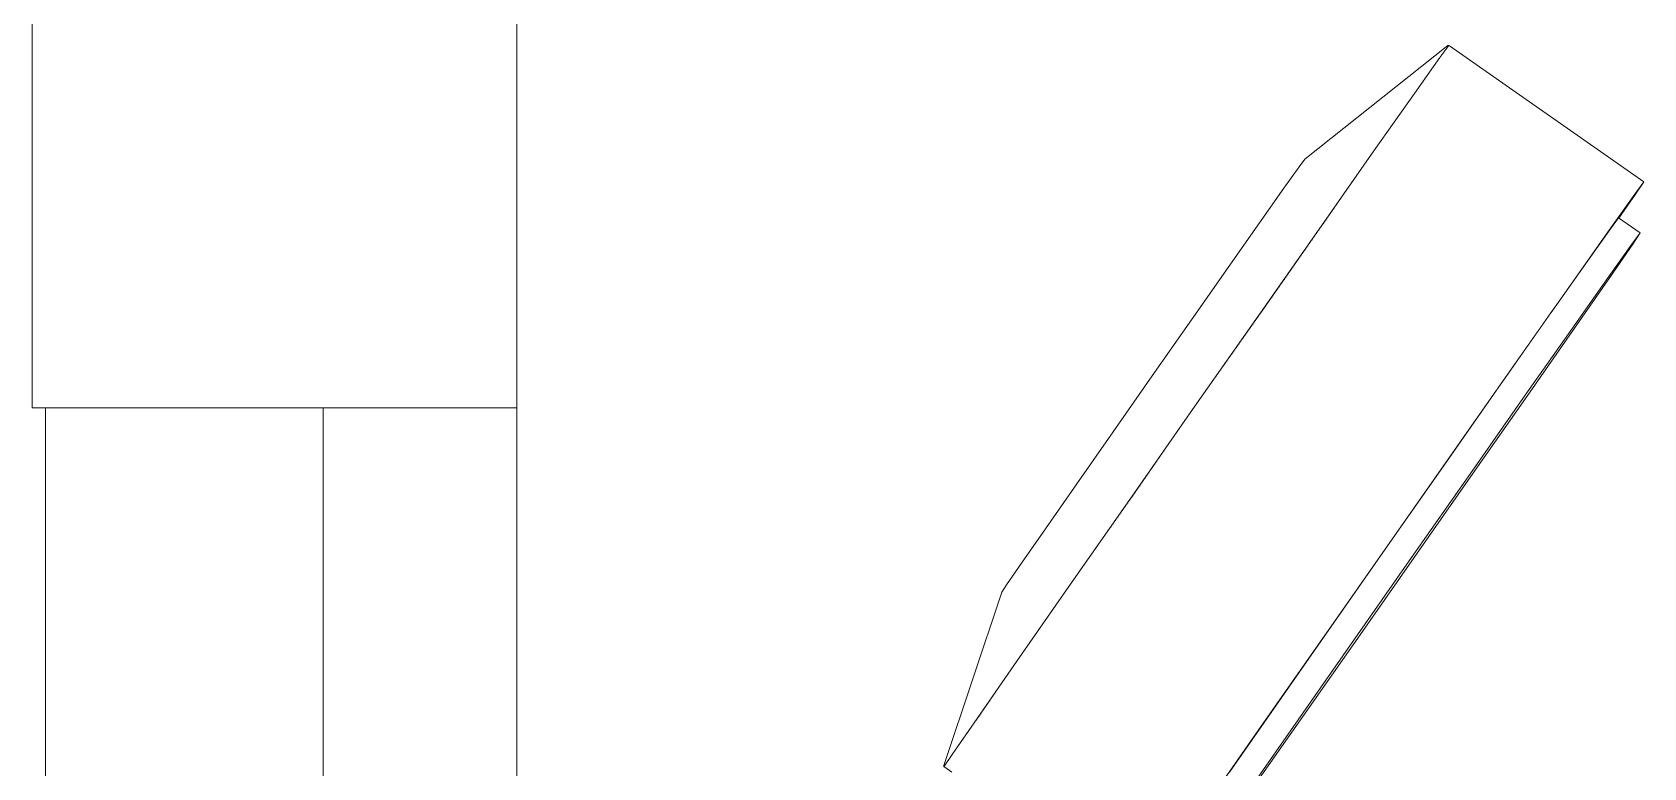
# Model space of a CAD drawing. Header units: metres. Extents: x -0.7 to 10.5, y -2 to 12.8.
# Drawn here: x 6.3737 to 6.5568, y 3.1071 to 3.1906 of the extents above; entities that cross this region are included whole.
import ezdxf

# ---------------------------------------------------------------- set-up
doc = ezdxf.new("R2010")
doc.units = ezdxf.units.M
doc.header["$MEASUREMENT"] = 0
doc.linetypes.add('Xref_Alzado 1$0$Wipeout_Contour', pattern=[1000, 0, -1000])
doc.layers.add('Xref_Alzado 1$0$Interior - Mobiliario', color=7, linetype='Continuous')
doc.layers.add('Xref_Alzado 1$0$Interior - Mobiliario _Pen_No__81', color=7, linetype='Continuous', lineweight=13, true_color=0x6a6a6a)

# ---------------------------------------------------------------- blocks, each defined once
blk = doc.blocks.new('Xref_Alzado 1$0$Section Element_140')
at = {"color": 254, "linetype": 'Xref_Alzado 1$0$Wipeout_Contour', "lineweight": 0, "ltscale": 258399.601348}
blk.add_wipeout([(-11672.34, -1907), (-11640.8, -1907), (-11640.8, -1838), (-11642.8, -1838), (-11642.8, -1818), (-11640.8, -1818), (-11640.8, -1726.21), (-11649.74, -1681.6), (-11665.06, -1574.65), (-11671.19, -1467.59), (-11668.12, -1360.34), (-11652.84, -1273.28), (-11642.76, -1251.65), (-11645.56, -1248), (-11647.36, -1243.66), (-11647.97, -1239), (-11647.36, -1234.34), (-11645.56, -1230), (-11642.7, -1226.27), (-11640.8, -1224.82), (-11640.8, -1052), (-11672.34, -1052)], dxfattribs=at).dxf.layer = 'Xref_Alzado 1$0$Interior - Mobiliario'
at = {"color": 254, "linetype": 'Xref_Alzado 1$0$Wipeout_Contour', "lineweight": 0, "ltscale": 232221.443424}
blk.add_wipeout([(-11569.26, -1091.43), (-11570.19, -1092.83), (-11569.4, -1093.38), (-11569.19, -1093.01), (-11568.85, -1092.93), (-11568.09, -1093.16), (-11566.97, -1093.69), (-11565.57, -1094.47), (-11563.97, -1095.47), (-11562.3, -1096.6), (-11555.01, -1101.7), (-11553.38, -1102.89), (-11551.9, -1104.05), (-11550.67, -1105.11), (-11549.77, -1105.99), (-11549.27, -1106.64), (-11549.19, -1107.01), (-11549.42, -1107.37), (-11548.16, -1108.26), (-11547.23, -1106.86)], dxfattribs=at).dxf.layer = 'Xref_Alzado 1$0$Interior - Mobiliario'
at = {"color": 254, "linetype": 'Xref_Alzado 1$0$Wipeout_Contour', "lineweight": 0, "ltscale": 46787.972122}
blk.add_wipeout([(-11673.84, -1052), (-11629.84, -1052), (-11629.84, -1001), (-11673.84, -1001)], dxfattribs=at).dxf.layer = 'Xref_Alzado 1$0$Interior - Mobiliario'
at = {"color": 254, "linetype": 'Xref_Alzado 1$0$Wipeout_Contour', "lineweight": 0, "ltscale": 46435.167721}
blk.add_wipeout([(-11569.26, -1091.43), (-11547.23, -1106.86), (-11544.4, -1102.77), (-11566.44, -1087.34)], dxfattribs=at).dxf.layer = 'Xref_Alzado 1$0$Interior - Mobiliario'
at = {"layer": 'Xref_Alzado 1$0$Interior - Mobiliario _Pen_No__81', "color": 251, "linetype": 'Continuous', "lineweight": 13, "true_color": 0x6a6a6a}
for p, q in [((-11673.84, -1052), (-11673.84, -1001)), ((-11672.34, -1907), (-11672.34, -1052))]:
    blk.add_line(p, q, dxfattribs=at)
at = {"color": 254, "linetype": 'Xref_Alzado 1$0$Wipeout_Contour', "lineweight": 0, "ltscale": 46694.638196}
blk.add_wipeout([(-11629.84, -1052), (-11626.99, -1052), (-11626.99, -1001), (-11629.84, -1001)], dxfattribs=at).dxf.layer = 'Xref_Alzado 1$0$Interior - Mobiliario'
at = {"color": 254, "linetype": 'Xref_Alzado 1$0$Wipeout_Contour', "lineweight": 0, "ltscale": 46785.834363}
blk.add_wipeout([(-11640.8, -1224.82), (-11640.43, -1224.54), (-11640.43, -1052), (-11640.8, -1052)], dxfattribs=at).dxf.layer = 'Xref_Alzado 1$0$Interior - Mobiliario'
at = {"color": 254, "linetype": 'Xref_Alzado 1$0$Wipeout_Contour', "lineweight": 0, "ltscale": 46418.542766}
blk.add_wipeout([(-11566.44, -1087.34), (-11544.4, -1102.77), (-11539.88, -1096.26), (-11561.91, -1080.83)], dxfattribs=at).dxf.layer = 'Xref_Alzado 1$0$Interior - Mobiliario'
at = {"color": 254, "linetype": 'Xref_Alzado 1$0$Wipeout_Contour', "lineweight": 0, "ltscale": 46484.786916}
blk.add_wipeout([(-11570.28, -1092.77), (-11570.19, -1092.83), (-11569.26, -1091.43), (-11569.34, -1091.38)], dxfattribs=at).dxf.layer = 'Xref_Alzado 1$0$Interior - Mobiliario'
at = {"color": 254, "linetype": 'Xref_Alzado 1$0$Wipeout_Contour', "lineweight": 0, "ltscale": 46683.670885}
blk.add_wipeout([(-11626.99, -1052), (-11624.33, -1052), (-11624.33, -1001), (-11626.99, -1001)], dxfattribs=at).dxf.layer = 'Xref_Alzado 1$0$Interior - Mobiliario'
at = {"color": 254, "linetype": 'Xref_Alzado 1$0$Wipeout_Contour', "lineweight": 0, "ltscale": 277597.33794}
blk.add_wipeout([(-11542.83, -1105.88), (-11541.91, -1104.63), (-11539.3, -1100.95), (-11535.16, -1095.09), (-11529.79, -1087.45), (-11523.55, -1078.56), (-11516.87, -1069.02), (-11510.19, -1059.48), (-11503.98, -1050.59), (-11498.66, -1042.96), (-11494.59, -1037.1), (-11492.05, -1033.42), (-11491.21, -1032.16), (-11492.13, -1033.42), (-11494.75, -1037.1), (-11498.88, -1042.96), (-11504.25, -1050.59), (-11510.49, -1059.48), (-11517.18, -1069.02), (-11523.85, -1078.56), (-11530.06, -1087.45), (-11535.38, -1095.09), (-11539.45, -1100.95), (-11541.99, -1104.63)], dxfattribs=at).dxf.layer = 'Xref_Alzado 1$0$Interior - Mobiliario'
at = {"color": 254, "linetype": 'Xref_Alzado 1$0$Wipeout_Contour', "lineweight": 0, "ltscale": 46782.821279}
blk.add_wipeout([(-11640.43, -1224.54), (-11639.34, -1223.7), (-11639.34, -1052), (-11640.43, -1052)], dxfattribs=at).dxf.layer = 'Xref_Alzado 1$0$Interior - Mobiliario'
at = {"color": 254, "linetype": 'Xref_Alzado 1$0$Wipeout_Contour', "lineweight": 0, "ltscale": 46476.276748}
blk.add_wipeout([(-11569.34, -1091.38), (-11569.26, -1091.43), (-11566.44, -1087.34), (-11566.52, -1087.29)], dxfattribs=at).dxf.layer = 'Xref_Alzado 1$0$Interior - Mobiliario'
at = {"layer": 'Xref_Alzado 1$0$Interior - Mobiliario _Pen_No__81', "color": 251, "linetype": 'Continuous', "lineweight": 13, "true_color": 0x6a6a6a}
blk.add_line((-11640.8, -1224.82), (-11640.8, -1052), dxfattribs=at)
at = {"color": 254, "linetype": 'Xref_Alzado 1$0$Wipeout_Contour', "lineweight": 0, "ltscale": 46673.827506}
blk.add_wipeout([(-11622.05, -1001), (-11624.33, -1001), (-11624.33, -1052), (-11622.05, -1052)], dxfattribs=at).dxf.layer = 'Xref_Alzado 1$0$Interior - Mobiliario'
at = {"color": 254, "linetype": 'Xref_Alzado 1$0$Wipeout_Contour', "lineweight": 0, "ltscale": 46156.536661}
blk.add_wipeout([(-11494.59, -1031.7), (-11492.13, -1033.42), (-11491.21, -1032.16), (-11493.67, -1030.44)], dxfattribs=at).dxf.layer = 'Xref_Alzado 1$0$Interior - Mobiliario'
at = {"color": 254, "linetype": 'Xref_Alzado 1$0$Wipeout_Contour', "lineweight": 0, "ltscale": 58479.871839}
blk.add_wipeout([(-11639.34, -1223.7), (-11638.97, -1223.41), (-11637.6, -1222.85), (-11637.6, -1052), (-11639.34, -1052)], dxfattribs=at).dxf.layer = 'Xref_Alzado 1$0$Interior - Mobiliario'
at = {"color": 254, "linetype": 'Xref_Alzado 1$0$Wipeout_Contour', "lineweight": 0, "ltscale": 46394.954573}
blk.add_wipeout([(-11561.91, -1080.83), (-11539.88, -1096.26), (-11533.97, -1087.78), (-11556, -1072.35)], dxfattribs=at).dxf.layer = 'Xref_Alzado 1$0$Interior - Mobiliario'
at = {"color": 254, "linetype": 'Xref_Alzado 1$0$Wipeout_Contour', "lineweight": 0, "ltscale": 46484.961969}
blk.add_wipeout([(-11570.3, -1092.63), (-11570.28, -1092.77), (-11569.34, -1091.38), (-11569.37, -1091.24)], dxfattribs=at).dxf.layer = 'Xref_Alzado 1$0$Interior - Mobiliario'
at = {"color": 254, "linetype": 'Xref_Alzado 1$0$Wipeout_Contour', "lineweight": 0, "ltscale": 46665.778863}
blk.add_wipeout([(-11622.05, -1052), (-11620.29, -1052), (-11620.29, -1001), (-11622.05, -1001)], dxfattribs=at).dxf.layer = 'Xref_Alzado 1$0$Interior - Mobiliario'
at = {"color": 254, "linetype": 'Xref_Alzado 1$0$Wipeout_Contour', "lineweight": 0, "ltscale": 34616.619597}
blk.add_wipeout([(-11491.73, -1027.74), (-11493.64, -1030.46), (-11493.62, -1030.47)], dxfattribs=at).dxf.layer = 'Xref_Alzado 1$0$Interior - Mobiliario'
at = {"color": 254, "linetype": 'Xref_Alzado 1$0$Wipeout_Contour', "lineweight": 0, "ltscale": 46164.462563}
blk.add_wipeout([(-11497.2, -1035.38), (-11494.75, -1037.1), (-11492.13, -1033.42), (-11494.59, -1031.7)], dxfattribs=at).dxf.layer = 'Xref_Alzado 1$0$Interior - Mobiliario'
at = {"color": 254, "linetype": 'Xref_Alzado 1$0$Wipeout_Contour', "lineweight": 0, "ltscale": 46768.837016}
blk.add_wipeout([(-11637.6, -1052), (-11637.6, -1222.85), (-11635.33, -1221.9), (-11635.33, -1052)], dxfattribs=at).dxf.layer = 'Xref_Alzado 1$0$Interior - Mobiliario'
at = {"color": 254, "linetype": 'Xref_Alzado 1$0$Wipeout_Contour', "lineweight": 0, "ltscale": 46459.666711}
blk.add_wipeout([(-11566.52, -1087.29), (-11566.44, -1087.34), (-11561.91, -1080.83), (-11562, -1080.78)], dxfattribs=at).dxf.layer = 'Xref_Alzado 1$0$Interior - Mobiliario'
at = {"color": 254, "linetype": 'Xref_Alzado 1$0$Wipeout_Contour', "lineweight": 0, "ltscale": 46660.07345}
blk.add_wipeout([(-11620.29, -1052), (-11619.18, -1052), (-11619.18, -1001), (-11620.29, -1001)], dxfattribs=at).dxf.layer = 'Xref_Alzado 1$0$Interior - Mobiliario'
at = {"color": 254, "linetype": 'Xref_Alzado 1$0$Wipeout_Contour', "lineweight": 0, "ltscale": 46153.368709}
blk.add_wipeout([(-11490.8, -1026.34), (-11493.67, -1030.44), (-11493.64, -1030.46), (-11491.73, -1027.74)], dxfattribs=at).dxf.layer = 'Xref_Alzado 1$0$Interior - Mobiliario'
at = {"color": 254, "linetype": 'Xref_Alzado 1$0$Wipeout_Contour', "lineweight": 0, "ltscale": 46179.620987}
blk.add_wipeout([(-11501.34, -1041.24), (-11498.88, -1042.96), (-11494.75, -1037.1), (-11497.2, -1035.38)], dxfattribs=at).dxf.layer = 'Xref_Alzado 1$0$Interior - Mobiliario'
at = {"color": 254, "linetype": 'Xref_Alzado 1$0$Wipeout_Contour', "lineweight": 0, "ltscale": 58457.29093}
blk.add_wipeout([(-11635.33, -1221.9), (-11634.63, -1221.61), (-11632.68, -1221.36), (-11632.68, -1052), (-11635.33, -1052)], dxfattribs=at).dxf.layer = 'Xref_Alzado 1$0$Interior - Mobiliario'
at = {"color": 254, "linetype": 'Xref_Alzado 1$0$Wipeout_Contour', "lineweight": 0, "ltscale": 46476.460358}
blk.add_wipeout([(-11569.37, -1091.24), (-11569.34, -1091.38), (-11566.52, -1087.29), (-11566.55, -1087.16)], dxfattribs=at).dxf.layer = 'Xref_Alzado 1$0$Interior - Mobiliario'
at = {"color": 254, "linetype": 'Xref_Alzado 1$0$Wipeout_Contour', "lineweight": 0, "ltscale": 46657.100073}
blk.add_wipeout([(-11619.18, -1052), (-11618.8, -1052), (-11618.8, -1001), (-11619.18, -1001)], dxfattribs=at).dxf.layer = 'Xref_Alzado 1$0$Interior - Mobiliario'
at = {"color": 254, "linetype": 'Xref_Alzado 1$0$Wipeout_Contour', "lineweight": 0, "ltscale": 46154.770349}
blk.add_wipeout([(-11491.82, -1027.74), (-11494.59, -1031.7), (-11493.67, -1030.44), (-11490.8, -1026.34)], dxfattribs=at).dxf.layer = 'Xref_Alzado 1$0$Interior - Mobiliario'
at = {"color": 254, "linetype": 'Xref_Alzado 1$0$Wipeout_Contour', "lineweight": 0, "ltscale": 46200.987755}
blk.add_wipeout([(-11506.71, -1048.87), (-11504.25, -1050.59), (-11498.88, -1042.96), (-11501.34, -1041.24)], dxfattribs=at).dxf.layer = 'Xref_Alzado 1$0$Interior - Mobiliario'
at = {"color": 254, "linetype": 'Xref_Alzado 1$0$Wipeout_Contour', "lineweight": 0, "ltscale": 58442.245786}
blk.add_wipeout([(-11632.68, -1221.36), (-11629.97, -1221), (-11629.84, -1221), (-11629.84, -1052), (-11632.68, -1052)], dxfattribs=at).dxf.layer = 'Xref_Alzado 1$0$Interior - Mobiliario'
at = {"color": 254, "linetype": 'Xref_Alzado 1$0$Wipeout_Contour', "lineweight": 0, "ltscale": 46468.686916}
blk.add_wipeout([(-11563.72, -1072.95), (-11570.3, -1092.63), (-11569.37, -1091.24), (-11563.16, -1072.11)], dxfattribs=at).dxf.layer = 'Xref_Alzado 1$0$Interior - Mobiliario'
at = {"layer": 'Xref_Alzado 1$0$Interior - Mobiliario _Pen_No__81', "color": 251, "linetype": 'Continuous', "lineweight": 13, "true_color": 0x6a6a6a}
for p, q in [((-11570.28, -1092.77), (-11570.3, -1092.63)), ((-11570.19, -1092.83), (-11570.28, -1092.77)), ((-11569.4, -1093.38), (-11570.19, -1092.83))]:
    blk.add_line(p, q, dxfattribs=at)
at = {"color": 254, "linetype": 'Xref_Alzado 1$0$Wipeout_Contour', "lineweight": 0, "ltscale": 46163.109725}
blk.add_wipeout([(-11494.73, -1031.83), (-11497.2, -1035.38), (-11494.59, -1031.7), (-11491.82, -1027.74)], dxfattribs=at).dxf.layer = 'Xref_Alzado 1$0$Interior - Mobiliario'
at = {"color": 254, "linetype": 'Xref_Alzado 1$0$Wipeout_Contour', "lineweight": 0, "ltscale": 46227.116964}
blk.add_wipeout([(-11512.95, -1057.76), (-11510.49, -1059.48), (-11504.25, -1050.59), (-11506.71, -1048.87)], dxfattribs=at).dxf.layer = 'Xref_Alzado 1$0$Interior - Mobiliario'
at = {"color": 254, "linetype": 'Xref_Alzado 1$0$Wipeout_Contour', "lineweight": 0, "ltscale": 46736.522124}
blk.add_wipeout([(-11626.99, -1052), (-11629.84, -1052), (-11629.84, -1221), (-11626.99, -1221.37)], dxfattribs=at).dxf.layer = 'Xref_Alzado 1$0$Interior - Mobiliario'
at = {"layer": 'Xref_Alzado 1$0$Interior - Mobiliario _Pen_No__81', "color": 251, "linetype": 'Continuous', "lineweight": 13, "true_color": 0x6a6a6a}
blk.add_line((-11673.84, -1052), (-11629.84, -1052), dxfattribs=at)
at = {"color": 254, "linetype": 'Xref_Alzado 1$0$Wipeout_Contour', "lineweight": 0, "ltscale": 46179.091973}
blk.add_wipeout([(-11499.32, -1038.34), (-11501.34, -1041.24), (-11497.2, -1035.38), (-11494.73, -1031.83)], dxfattribs=at).dxf.layer = 'Xref_Alzado 1$0$Interior - Mobiliario'
at = {"color": 254, "linetype": 'Xref_Alzado 1$0$Wipeout_Contour', "lineweight": 0, "ltscale": 58415.082674}
blk.add_wipeout([(-11624.33, -1052), (-11626.99, -1052), (-11626.99, -1221.37), (-11625.17, -1221.61), (-11624.33, -1221.96)], dxfattribs=at).dxf.layer = 'Xref_Alzado 1$0$Interior - Mobiliario'
at = {"color": 254, "linetype": 'Xref_Alzado 1$0$Wipeout_Contour', "lineweight": 0, "ltscale": 46256.236763}
blk.add_wipeout([(-11519.63, -1067.3), (-11517.18, -1069.02), (-11510.49, -1059.48), (-11512.95, -1057.76)], dxfattribs=at).dxf.layer = 'Xref_Alzado 1$0$Interior - Mobiliario'
at = {"layer": 'Xref_Alzado 1$0$Interior - Mobiliario _Pen_No__81', "color": 251, "linetype": 'Continuous', "lineweight": 13, "true_color": 0x6a6a6a}
blk.add_line((-11629.84, -1052), (-11626.99, -1052), dxfattribs=at)
at = {"color": 254, "linetype": 'Xref_Alzado 1$0$Wipeout_Contour', "lineweight": 0, "ltscale": 46201.630231}
blk.add_wipeout([(-11506.71, -1048.87), (-11501.34, -1041.24), (-11499.32, -1038.34), (-11505.29, -1046.82)], dxfattribs=at).dxf.layer = 'Xref_Alzado 1$0$Interior - Mobiliario'
at = {"color": 254, "linetype": 'Xref_Alzado 1$0$Wipeout_Contour', "lineweight": 0, "ltscale": 58403.090648}
blk.add_wipeout([(-11622.05, -1052), (-11624.33, -1052), (-11624.33, -1221.96), (-11622.71, -1222.63), (-11622.05, -1222.91)], dxfattribs=at).dxf.layer = 'Xref_Alzado 1$0$Interior - Mobiliario'
at = {"color": 254, "linetype": 'Xref_Alzado 1$0$Wipeout_Contour', "lineweight": 0, "ltscale": 46286.367747}
blk.add_wipeout([(-11526.31, -1076.84), (-11523.85, -1078.56), (-11517.18, -1069.02), (-11519.63, -1067.3)], dxfattribs=at).dxf.layer = 'Xref_Alzado 1$0$Interior - Mobiliario'
at = {"layer": 'Xref_Alzado 1$0$Interior - Mobiliario _Pen_No__81', "color": 251, "linetype": 'Continuous', "lineweight": 13, "true_color": 0x6a6a6a}
blk.add_line((-11626.99, -1052), (-11624.33, -1052), dxfattribs=at)
at = {"color": 254, "linetype": 'Xref_Alzado 1$0$Wipeout_Contour', "lineweight": 0, "ltscale": 46229.196859}
blk.add_wipeout([(-11512.22, -1056.7), (-11512.95, -1057.76), (-11506.71, -1048.87), (-11505.29, -1046.82)], dxfattribs=at).dxf.layer = 'Xref_Alzado 1$0$Interior - Mobiliario'
at = {"color": 254, "linetype": 'Xref_Alzado 1$0$Wipeout_Contour', "lineweight": 0, "ltscale": 58393.434783}
blk.add_wipeout([(-11622.05, -1052), (-11622.05, -1222.91), (-11620.82, -1223.41), (-11620.29, -1223.82), (-11620.29, -1052)], dxfattribs=at).dxf.layer = 'Xref_Alzado 1$0$Interior - Mobiliario'
at = {"color": 254, "linetype": 'Xref_Alzado 1$0$Wipeout_Contour', "lineweight": 0, "ltscale": 46315.456502}
blk.add_wipeout([(-11526.31, -1076.84), (-11532.52, -1085.73), (-11530.06, -1087.45), (-11523.85, -1078.56)], dxfattribs=at).dxf.layer = 'Xref_Alzado 1$0$Interior - Mobiliario'
at = {"layer": 'Xref_Alzado 1$0$Interior - Mobiliario _Pen_No__81', "color": 251, "linetype": 'Continuous', "lineweight": 13, "true_color": 0x6a6a6a}
blk.add_line((-11624.33, -1052), (-11622.05, -1052), dxfattribs=at)
at = {"color": 254, "linetype": 'Xref_Alzado 1$0$Wipeout_Contour', "lineweight": 0, "ltscale": 46702.626345}
blk.add_wipeout([(-11619.18, -1052), (-11620.29, -1052), (-11620.29, -1223.82), (-11619.18, -1224.66)], dxfattribs=at).dxf.layer = 'Xref_Alzado 1$0$Interior - Mobiliario'
at = {"color": 254, "linetype": 'Xref_Alzado 1$0$Wipeout_Contour', "lineweight": 0, "ltscale": 46259.925923}
blk.add_wipeout([(-11519.65, -1067.3), (-11519.63, -1067.3), (-11512.95, -1057.76), (-11512.22, -1056.7)], dxfattribs=at).dxf.layer = 'Xref_Alzado 1$0$Interior - Mobiliario'
at = {"color": 254, "linetype": 'Xref_Alzado 1$0$Wipeout_Contour', "lineweight": 0, "ltscale": 46341.515564}
blk.add_wipeout([(-11537.84, -1093.37), (-11535.38, -1095.09), (-11530.06, -1087.45), (-11532.52, -1085.73)], dxfattribs=at).dxf.layer = 'Xref_Alzado 1$0$Interior - Mobiliario'
at = {"layer": 'Xref_Alzado 1$0$Interior - Mobiliario _Pen_No__81', "color": 251, "linetype": 'Continuous', "lineweight": 13, "true_color": 0x6a6a6a}
blk.add_line((-11622.05, -1052), (-11620.29, -1052), dxfattribs=at)
at = {"color": 254, "linetype": 'Xref_Alzado 1$0$Wipeout_Contour', "lineweight": 0, "ltscale": 46699.77449}
blk.add_wipeout([(-11619.18, -1052), (-11619.18, -1224.66), (-11618.8, -1224.95), (-11618.8, -1052)], dxfattribs=at).dxf.layer = 'Xref_Alzado 1$0$Interior - Mobiliario'
at = {"color": 254, "linetype": 'Xref_Alzado 1$0$Wipeout_Contour', "lineweight": 0, "ltscale": 46350.095985}
blk.add_wipeout([(-11539.88, -1096.26), (-11537.84, -1093.37), (-11532.52, -1085.73), (-11533.97, -1087.78)], dxfattribs=at).dxf.layer = 'Xref_Alzado 1$0$Interior - Mobiliario'
at = {"layer": 'Xref_Alzado 1$0$Interior - Mobiliario _Pen_No__81', "color": 251, "linetype": 'Continuous', "lineweight": 13, "true_color": 0x6a6a6a}
for p, q in [((-11618.8, -1052), (-11618.8, -1001)), ((-11620.29, -1052), (-11619.18, -1052)), ((-11619.18, -1052), (-11618.8, -1052)), ((-11618.8, -1224.95), (-11618.8, -1052))]:
    blk.add_line(p, q, dxfattribs=at)
at = {"color": 254, "linetype": 'Xref_Alzado 1$0$Wipeout_Contour', "lineweight": 0, "ltscale": 46366.023152}
blk.add_wipeout([(-11556, -1072.35), (-11533.97, -1087.78), (-11527.07, -1077.9), (-11549.1, -1062.47)], dxfattribs=at).dxf.layer = 'Xref_Alzado 1$0$Interior - Mobiliario'
at = {"color": 254, "linetype": 'Xref_Alzado 1$0$Wipeout_Contour', "lineweight": 0, "ltscale": 46291.903595}
blk.add_wipeout([(-11527.07, -1077.9), (-11526.31, -1076.84), (-11519.63, -1067.3), (-11519.65, -1067.3)], dxfattribs=at).dxf.layer = 'Xref_Alzado 1$0$Interior - Mobiliario'
at = {"color": 254, "linetype": 'Xref_Alzado 1$0$Wipeout_Contour', "lineweight": 0, "ltscale": 46436.099578}
blk.add_wipeout([(-11556.08, -1072.29), (-11562, -1080.78), (-11561.91, -1080.83), (-11556, -1072.35)], dxfattribs=at).dxf.layer = 'Xref_Alzado 1$0$Interior - Mobiliario'
at = {"color": 254, "linetype": 'Xref_Alzado 1$0$Wipeout_Contour', "lineweight": 0, "ltscale": 46322.598097}
blk.add_wipeout([(-11533.97, -1087.78), (-11532.52, -1085.73), (-11526.31, -1076.84), (-11527.07, -1077.9)], dxfattribs=at).dxf.layer = 'Xref_Alzado 1$0$Interior - Mobiliario'
at = {"color": 254, "linetype": 'Xref_Alzado 1$0$Wipeout_Contour', "lineweight": 0, "ltscale": 46459.867089}
blk.add_wipeout([(-11566.55, -1087.16), (-11566.52, -1087.29), (-11562, -1080.78), (-11562.04, -1080.66)], dxfattribs=at).dxf.layer = 'Xref_Alzado 1$0$Interior - Mobiliario'
at = {"layer": 'Xref_Alzado 1$0$Interior - Mobiliario _Pen_No__81', "color": 251, "linetype": 'Continuous', "lineweight": 13, "true_color": 0x6a6a6a}
for p, q in [((-11532.52, -1085.73), (-11537.84, -1093.37)), ((-11533.97, -1087.78), (-11539.88, -1096.26)), ((-11530.06, -1087.45), (-11535.38, -1095.09)), ((-11535.16, -1095.09), (-11529.79, -1087.45))]:
    blk.add_line(p, q, dxfattribs=at)
at = {"color": 254, "linetype": 'Xref_Alzado 1$0$Wipeout_Contour', "lineweight": 0, "ltscale": 46461.977429}
blk.add_wipeout([(-11563.16, -1072.11), (-11569.37, -1091.24), (-11566.55, -1087.16), (-11561.46, -1069.66)], dxfattribs=at).dxf.layer = 'Xref_Alzado 1$0$Interior - Mobiliario'
at = {"layer": 'Xref_Alzado 1$0$Interior - Mobiliario _Pen_No__81', "color": 251, "linetype": 'Continuous', "lineweight": 13, "true_color": 0x6a6a6a}
blk.add_line((-11569.34, -1091.38), (-11570.28, -1092.77), dxfattribs=at)
at = {"color": 254, "linetype": 'Xref_Alzado 1$0$Wipeout_Contour', "lineweight": 0, "ltscale": 46448.798625}
blk.add_wipeout([(-11561.46, -1069.66), (-11566.55, -1087.16), (-11562.04, -1080.66), (-11558.75, -1065.75)], dxfattribs=at).dxf.layer = 'Xref_Alzado 1$0$Interior - Mobiliario'
at = {"layer": 'Xref_Alzado 1$0$Interior - Mobiliario _Pen_No__81', "color": 251, "linetype": 'Continuous', "lineweight": 13, "true_color": 0x6a6a6a}
for p, q in [((-11563.16, -1072.11), (-11563.72, -1072.95)), ((-11570.3, -1092.63), (-11563.72, -1072.95)), ((-11566.52, -1087.29), (-11569.34, -1091.38))]:
    blk.add_line(p, q, dxfattribs=at)
at = {"color": 254, "linetype": 'Xref_Alzado 1$0$Wipeout_Contour', "lineweight": 0, "ltscale": 46430.087731}
blk.add_wipeout([(-11558.75, -1065.75), (-11562.04, -1080.66), (-11556.14, -1072.2), (-11555.2, -1060.66)], dxfattribs=at).dxf.layer = 'Xref_Alzado 1$0$Interior - Mobiliario'
at = {"layer": 'Xref_Alzado 1$0$Interior - Mobiliario _Pen_No__81', "color": 251, "linetype": 'Continuous', "lineweight": 13, "true_color": 0x6a6a6a}
blk.add_line((-11558.75, -1065.75), (-11561.46, -1069.66), dxfattribs=at)
at = {"color": 254, "linetype": 'Xref_Alzado 1$0$Wipeout_Contour', "lineweight": 0, "ltscale": 46406.527018}
blk.add_wipeout([(-11555.2, -1060.66), (-11556.14, -1072.2), (-11549.25, -1062.34), (-11551.06, -1054.73)], dxfattribs=at).dxf.layer = 'Xref_Alzado 1$0$Interior - Mobiliario'
at = {"color": 254, "linetype": 'Xref_Alzado 1$0$Wipeout_Contour', "lineweight": 0, "ltscale": 46380.557811}
blk.add_wipeout([(-11546.61, -1048.37), (-11551.06, -1054.73), (-11549.25, -1062.34), (-11541.85, -1051.76)], dxfattribs=at).dxf.layer = 'Xref_Alzado 1$0$Interior - Mobiliario'
at = {"layer": 'Xref_Alzado 1$0$Interior - Mobiliario _Pen_No__81', "color": 251, "linetype": 'Continuous', "lineweight": 13, "true_color": 0x6a6a6a}
blk.add_line((-11551.06, -1054.73), (-11555.2, -1060.66), dxfattribs=at)
at = {"color": 254, "linetype": 'Xref_Alzado 1$0$Wipeout_Contour', "lineweight": 0, "ltscale": 46353.945426}
blk.add_wipeout([(-11542.16, -1042.01), (-11546.61, -1048.37), (-11541.85, -1051.76), (-11534.44, -1041.18)], dxfattribs=at).dxf.layer = 'Xref_Alzado 1$0$Interior - Mobiliario'
at = {"color": 254, "linetype": 'Xref_Alzado 1$0$Wipeout_Contour', "lineweight": 0, "ltscale": 46328.253409}
blk.add_wipeout([(-11538, -1036.09), (-11542.16, -1042.01), (-11534.44, -1041.18), (-11527.52, -1031.32)], dxfattribs=at).dxf.layer = 'Xref_Alzado 1$0$Interior - Mobiliario'
at = {"color": 254, "linetype": 'Xref_Alzado 1$0$Wipeout_Contour', "lineweight": 0, "ltscale": 46333.731005}
blk.add_wipeout([(-11549.1, -1062.47), (-11527.07, -1077.9), (-11519.65, -1067.3), (-11541.69, -1051.87)], dxfattribs=at).dxf.layer = 'Xref_Alzado 1$0$Interior - Mobiliario'
at = {"layer": 'Xref_Alzado 1$0$Interior - Mobiliario _Pen_No__81', "color": 251, "linetype": 'Continuous', "lineweight": 13, "true_color": 0x6a6a6a}
for p, q in [((-11517.18, -1069.02), (-11523.85, -1078.56)), ((-11523.55, -1078.56), (-11516.87, -1069.02)), ((-11527.07, -1077.9), (-11533.97, -1087.78)), ((-11526.31, -1076.84), (-11532.52, -1085.73)), ((-11523.85, -1078.56), (-11530.06, -1087.45)), ((-11529.79, -1087.45), (-11523.55, -1078.56))]:
    blk.add_line(p, q, dxfattribs=at)
at = {"color": 254, "linetype": 'Xref_Alzado 1$0$Wipeout_Contour', "lineweight": 0, "ltscale": 46305.134869}
blk.add_wipeout([(-11538, -1036.09), (-11527.52, -1031.32), (-11521.56, -1022.85), (-11534.42, -1031)], dxfattribs=at).dxf.layer = 'Xref_Alzado 1$0$Interior - Mobiliario'
at = {"color": 254, "linetype": 'Xref_Alzado 1$0$Wipeout_Contour', "lineweight": 0, "ltscale": 46407.193935}
blk.add_wipeout([(-11556.08, -1072.29), (-11556, -1072.35), (-11549.1, -1062.47), (-11549.18, -1062.42)], dxfattribs=at).dxf.layer = 'Xref_Alzado 1$0$Interior - Mobiliario'
at = {"color": 254, "linetype": 'Xref_Alzado 1$0$Wipeout_Contour', "lineweight": 0, "ltscale": 46286.234222}
blk.add_wipeout([(-11534.42, -1031), (-11521.56, -1022.85), (-11516.98, -1016.36), (-11531.66, -1027.09)], dxfattribs=at).dxf.layer = 'Xref_Alzado 1$0$Interior - Mobiliario'
at = {"color": 254, "linetype": 'Xref_Alzado 1$0$Wipeout_Contour', "lineweight": 0, "ltscale": 46436.323741}
blk.add_wipeout([(-11556.14, -1072.2), (-11562.04, -1080.66), (-11562, -1080.78), (-11556.08, -1072.29)], dxfattribs=at).dxf.layer = 'Xref_Alzado 1$0$Interior - Mobiliario'
at = {"layer": 'Xref_Alzado 1$0$Interior - Mobiliario _Pen_No__81', "color": 251, "linetype": 'Continuous', "lineweight": 13, "true_color": 0x6a6a6a}
for p, q in [((-11561.46, -1069.66), (-11563.16, -1072.11)), ((-11562, -1080.78), (-11566.52, -1087.29))]:
    blk.add_line(p, q, dxfattribs=at)
at = {"color": 254, "linetype": 'Xref_Alzado 1$0$Wipeout_Contour', "lineweight": 0, "ltscale": 46272.834751}
blk.add_wipeout([(-11531.66, -1027.09), (-11516.98, -1016.36), (-11514.08, -1012.27), (-11529.92, -1024.64)], dxfattribs=at).dxf.layer = 'Xref_Alzado 1$0$Interior - Mobiliario'
at = {"color": 254, "linetype": 'Xref_Alzado 1$0$Wipeout_Contour', "lineweight": 0, "ltscale": 46407.447251}
blk.add_wipeout([(-11556.14, -1072.2), (-11556.08, -1072.29), (-11549.18, -1062.42), (-11549.25, -1062.34)], dxfattribs=at).dxf.layer = 'Xref_Alzado 1$0$Interior - Mobiliario'
at = {"layer": 'Xref_Alzado 1$0$Interior - Mobiliario _Pen_No__81', "color": 251, "linetype": 'Continuous', "lineweight": 13, "true_color": 0x6a6a6a}
for p, q in [((-11555.2, -1060.66), (-11558.75, -1065.75)), ((-11556.08, -1072.29), (-11562, -1080.78))]:
    blk.add_line(p, q, dxfattribs=at)
at = {"color": 254, "linetype": 'Xref_Alzado 1$0$Wipeout_Contour', "lineweight": 0, "ltscale": 46265.846445}
blk.add_wipeout([(-11529.92, -1024.64), (-11514.08, -1012.27), (-11513.06, -1010.88), (-11529.3, -1023.8)], dxfattribs=at).dxf.layer = 'Xref_Alzado 1$0$Interior - Mobiliario'
at = {"color": 254, "linetype": 'Xref_Alzado 1$0$Wipeout_Contour', "lineweight": 0, "ltscale": 46375.21636}
blk.add_wipeout([(-11549.25, -1062.34), (-11549.18, -1062.42), (-11541.77, -1051.82), (-11541.85, -1051.76)], dxfattribs=at).dxf.layer = 'Xref_Alzado 1$0$Interior - Mobiliario'
at = {"layer": 'Xref_Alzado 1$0$Interior - Mobiliario _Pen_No__81', "color": 251, "linetype": 'Continuous', "lineweight": 13, "true_color": 0x6a6a6a}
for p, q in [((-11529.92, -1024.64), (-11531.66, -1027.09)), ((-11529.3, -1023.8), (-11529.92, -1024.64))]:
    blk.add_line(p, q, dxfattribs=at)
at = {"color": 254, "linetype": 'Xref_Alzado 1$0$Wipeout_Contour', "lineweight": 0, "ltscale": 46341.83386}
blk.add_wipeout([(-11541.85, -1051.76), (-11541.77, -1051.82), (-11534.34, -1041.21), (-11534.44, -1041.18)], dxfattribs=at).dxf.layer = 'Xref_Alzado 1$0$Interior - Mobiliario'
at = {"color": 254, "linetype": 'Xref_Alzado 1$0$Wipeout_Contour', "lineweight": 0, "ltscale": 46309.574767}
blk.add_wipeout([(-11534.44, -1041.18), (-11534.34, -1041.21), (-11527.4, -1031.34), (-11527.52, -1031.32)], dxfattribs=at).dxf.layer = 'Xref_Alzado 1$0$Interior - Mobiliario'
at = {"color": 254, "linetype": 'Xref_Alzado 1$0$Wipeout_Contour', "lineweight": 0, "ltscale": 46280.631263}
blk.add_wipeout([(-11521.56, -1022.85), (-11527.52, -1031.32), (-11527.4, -1031.34), (-11521.44, -1022.85)], dxfattribs=at).dxf.layer = 'Xref_Alzado 1$0$Interior - Mobiliario'
at = {"color": 254, "linetype": 'Xref_Alzado 1$0$Wipeout_Contour', "lineweight": 0, "ltscale": 46256.965254}
blk.add_wipeout([(-11521.56, -1022.85), (-11521.44, -1022.85), (-11516.85, -1016.34), (-11516.98, -1016.36)], dxfattribs=at).dxf.layer = 'Xref_Alzado 1$0$Interior - Mobiliario'
at = {"color": 254, "linetype": 'Xref_Alzado 1$0$Wipeout_Contour', "lineweight": 0, "ltscale": 46240.176314}
blk.add_wipeout([(-11516.98, -1016.36), (-11516.85, -1016.34), (-11513.94, -1012.25), (-11514.08, -1012.27)], dxfattribs=at).dxf.layer = 'Xref_Alzado 1$0$Interior - Mobiliario'
at = {"color": 254, "linetype": 'Xref_Alzado 1$0$Wipeout_Contour', "lineweight": 0, "ltscale": 46231.3981}
blk.add_wipeout([(-11514.08, -1012.27), (-11513.94, -1012.25), (-11512.92, -1010.86), (-11513.06, -1010.88)], dxfattribs=at).dxf.layer = 'Xref_Alzado 1$0$Interior - Mobiliario'
at = {"color": 254, "linetype": 'Xref_Alzado 1$0$Wipeout_Contour', "lineweight": 0, "ltscale": 46189.639714}
blk.add_wipeout([(-11513.86, -1012.31), (-11491.82, -1027.74), (-11490.8, -1026.34), (-11512.84, -1010.91)], dxfattribs=at).dxf.layer = 'Xref_Alzado 1$0$Interior - Mobiliario'
at = {"color": 254, "linetype": 'Xref_Alzado 1$0$Wipeout_Contour', "lineweight": 0, "ltscale": 46198.434526}
blk.add_wipeout([(-11516.76, -1016.4), (-11494.73, -1031.83), (-11491.82, -1027.74), (-11513.86, -1012.31)], dxfattribs=at).dxf.layer = 'Xref_Alzado 1$0$Interior - Mobiliario'
at = {"layer": 'Xref_Alzado 1$0$Interior - Mobiliario _Pen_No__81', "color": 251, "linetype": 'Continuous', "lineweight": 13, "true_color": 0x6a6a6a}
for p, q in [((-11490.8, -1026.34), (-11491.82, -1027.74)), ((-11491.73, -1027.74), (-11490.8, -1026.34)), ((-11493.62, -1030.47), (-11491.73, -1027.74)), ((-11491.21, -1032.16), (-11493.67, -1030.44)), ((-11491.21, -1032.16), (-11492.13, -1033.42)), ((-11492.05, -1033.42), (-11491.21, -1032.16))]:
    blk.add_line(p, q, dxfattribs=at)
at = {"color": 254, "linetype": 'Xref_Alzado 1$0$Wipeout_Contour', "lineweight": 0, "ltscale": 46215.255206}
blk.add_wipeout([(-11521.36, -1022.91), (-11499.32, -1038.34), (-11494.73, -1031.83), (-11516.76, -1016.4)], dxfattribs=at).dxf.layer = 'Xref_Alzado 1$0$Interior - Mobiliario'
at = {"layer": 'Xref_Alzado 1$0$Interior - Mobiliario _Pen_No__81', "color": 251, "linetype": 'Continuous', "lineweight": 13, "true_color": 0x6a6a6a}
for p, q in [((-11491.82, -1027.74), (-11494.73, -1031.83)), ((-11493.67, -1030.44), (-11494.59, -1031.7)), ((-11494.59, -1031.7), (-11497.2, -1035.38)), ((-11492.13, -1033.42), (-11494.75, -1037.1)), ((-11494.59, -1037.1), (-11492.05, -1033.42))]:
    blk.add_line(p, q, dxfattribs=at)
at = {"color": 254, "linetype": 'Xref_Alzado 1$0$Wipeout_Contour', "lineweight": 0, "ltscale": 46238.966383}
blk.add_wipeout([(-11527.32, -1031.39), (-11505.29, -1046.82), (-11499.32, -1038.34), (-11521.36, -1022.91)], dxfattribs=at).dxf.layer = 'Xref_Alzado 1$0$Interior - Mobiliario'
at = {"layer": 'Xref_Alzado 1$0$Interior - Mobiliario _Pen_No__81', "color": 251, "linetype": 'Continuous', "lineweight": 13, "true_color": 0x6a6a6a}
for p, q in [((-11494.73, -1031.83), (-11499.32, -1038.34)), ((-11497.2, -1035.38), (-11501.34, -1041.24)), ((-11494.75, -1037.1), (-11498.88, -1042.96)), ((-11498.66, -1042.96), (-11494.59, -1037.1)), ((-11498.88, -1042.96), (-11504.25, -1050.59)), ((-11503.98, -1050.59), (-11498.66, -1042.96))]:
    blk.add_line(p, q, dxfattribs=at)
at = {"color": 254, "linetype": 'Xref_Alzado 1$0$Wipeout_Contour', "lineweight": 0, "ltscale": 46267.964786}
blk.add_wipeout([(-11534.26, -1041.27), (-11512.22, -1056.7), (-11505.29, -1046.82), (-11527.32, -1031.39)], dxfattribs=at).dxf.layer = 'Xref_Alzado 1$0$Interior - Mobiliario'
at = {"layer": 'Xref_Alzado 1$0$Interior - Mobiliario _Pen_No__81', "color": 251, "linetype": 'Continuous', "lineweight": 13, "true_color": 0x6a6a6a}
for p, q in [((-11499.32, -1038.34), (-11505.29, -1046.82)), ((-11501.34, -1041.24), (-11506.71, -1048.87)), ((-11504.25, -1050.59), (-11510.49, -1059.48)), ((-11510.19, -1059.48), (-11503.98, -1050.59))]:
    blk.add_line(p, q, dxfattribs=at)
at = {"color": 254, "linetype": 'Xref_Alzado 1$0$Wipeout_Contour', "lineweight": 0, "ltscale": 46300.285104}
blk.add_wipeout([(-11541.69, -1051.87), (-11519.65, -1067.3), (-11512.22, -1056.7), (-11534.26, -1041.27)], dxfattribs=at).dxf.layer = 'Xref_Alzado 1$0$Interior - Mobiliario'
at = {"layer": 'Xref_Alzado 1$0$Interior - Mobiliario _Pen_No__81', "color": 251, "linetype": 'Continuous', "lineweight": 13, "true_color": 0x6a6a6a}
for p, q in [((-11505.29, -1046.82), (-11512.22, -1056.7)), ((-11506.71, -1048.87), (-11512.95, -1057.76)), ((-11512.22, -1056.7), (-11519.65, -1067.3)), ((-11512.95, -1057.76), (-11519.63, -1067.3)), ((-11510.49, -1059.48), (-11517.18, -1069.02)), ((-11516.87, -1069.02), (-11510.19, -1059.48)), ((-11519.65, -1067.3), (-11527.07, -1077.9)), ((-11519.63, -1067.3), (-11526.31, -1076.84))]:
    blk.add_line(p, q, dxfattribs=at)
at = {"color": 254, "linetype": 'Xref_Alzado 1$0$Wipeout_Contour', "lineweight": 0, "ltscale": 46374.930534}
blk.add_wipeout([(-11549.18, -1062.42), (-11549.1, -1062.47), (-11541.69, -1051.87), (-11541.77, -1051.82)], dxfattribs=at).dxf.layer = 'Xref_Alzado 1$0$Interior - Mobiliario'
at = {"layer": 'Xref_Alzado 1$0$Interior - Mobiliario _Pen_No__81', "color": 251, "linetype": 'Continuous', "lineweight": 13, "true_color": 0x6a6a6a}
for p, q in [((-11546.61, -1048.37), (-11551.06, -1054.73)), ((-11549.18, -1062.42), (-11556.08, -1072.29))]:
    blk.add_line(p, q, dxfattribs=at)
at = {"color": 254, "linetype": 'Xref_Alzado 1$0$Wipeout_Contour', "lineweight": 0, "ltscale": 46341.514392}
blk.add_wipeout([(-11541.77, -1051.82), (-11541.69, -1051.87), (-11534.26, -1041.27), (-11534.34, -1041.21)], dxfattribs=at).dxf.layer = 'Xref_Alzado 1$0$Interior - Mobiliario'
at = {"layer": 'Xref_Alzado 1$0$Interior - Mobiliario _Pen_No__81', "color": 251, "linetype": 'Continuous', "lineweight": 13, "true_color": 0x6a6a6a}
for p, q in [((-11538, -1036.09), (-11542.16, -1042.01)), ((-11542.16, -1042.01), (-11546.61, -1048.37)), ((-11541.77, -1051.82), (-11549.18, -1062.42))]:
    blk.add_line(p, q, dxfattribs=at)
at = {"color": 254, "linetype": 'Xref_Alzado 1$0$Wipeout_Contour', "lineweight": 0, "ltscale": 46309.22282}
blk.add_wipeout([(-11534.34, -1041.21), (-11534.26, -1041.27), (-11527.32, -1031.39), (-11527.4, -1031.34)], dxfattribs=at).dxf.layer = 'Xref_Alzado 1$0$Interior - Mobiliario'
at = {"layer": 'Xref_Alzado 1$0$Interior - Mobiliario _Pen_No__81', "color": 251, "linetype": 'Continuous', "lineweight": 13, "true_color": 0x6a6a6a}
for p, q in [((-11531.66, -1027.09), (-11534.42, -1031)), ((-11534.42, -1031), (-11538, -1036.09)), ((-11534.34, -1041.21), (-11541.77, -1051.82))]:
    blk.add_line(p, q, dxfattribs=at)
at = {"color": 254, "linetype": 'Xref_Alzado 1$0$Wipeout_Contour', "lineweight": 0, "ltscale": 46280.250185}
blk.add_wipeout([(-11521.44, -1022.85), (-11527.4, -1031.34), (-11527.32, -1031.39), (-11521.36, -1022.91)], dxfattribs=at).dxf.layer = 'Xref_Alzado 1$0$Interior - Mobiliario'
at = {"layer": 'Xref_Alzado 1$0$Interior - Mobiliario _Pen_No__81', "color": 251, "linetype": 'Continuous', "lineweight": 13, "true_color": 0x6a6a6a}
blk.add_line((-11527.4, -1031.34), (-11534.34, -1041.21), dxfattribs=at)
at = {"color": 254, "linetype": 'Xref_Alzado 1$0$Wipeout_Contour', "lineweight": 0, "ltscale": 46256.560036}
blk.add_wipeout([(-11521.44, -1022.85), (-11521.36, -1022.91), (-11516.76, -1016.4), (-11516.85, -1016.34)], dxfattribs=at).dxf.layer = 'Xref_Alzado 1$0$Interior - Mobiliario'
at = {"layer": 'Xref_Alzado 1$0$Interior - Mobiliario _Pen_No__81', "color": 251, "linetype": 'Continuous', "lineweight": 13, "true_color": 0x6a6a6a}
blk.add_line((-11521.44, -1022.85), (-11527.4, -1031.34), dxfattribs=at)
at = {"color": 254, "linetype": 'Xref_Alzado 1$0$Wipeout_Contour', "lineweight": 0, "ltscale": 46239.754202}
blk.add_wipeout([(-11516.85, -1016.34), (-11516.76, -1016.4), (-11513.86, -1012.31), (-11513.94, -1012.25)], dxfattribs=at).dxf.layer = 'Xref_Alzado 1$0$Interior - Mobiliario'
at = {"layer": 'Xref_Alzado 1$0$Interior - Mobiliario _Pen_No__81', "color": 251, "linetype": 'Continuous', "lineweight": 13, "true_color": 0x6a6a6a}
blk.add_line((-11516.85, -1016.34), (-11521.44, -1022.85), dxfattribs=at)
at = {"color": 254, "linetype": 'Xref_Alzado 1$0$Wipeout_Contour', "lineweight": 0, "ltscale": 46230.967027}
blk.add_wipeout([(-11513.94, -1012.25), (-11513.86, -1012.31), (-11512.84, -1010.91), (-11512.92, -1010.86)], dxfattribs=at).dxf.layer = 'Xref_Alzado 1$0$Interior - Mobiliario'
at = {"layer": 'Xref_Alzado 1$0$Interior - Mobiliario _Pen_No__81', "color": 251, "linetype": 'Continuous', "lineweight": 13, "true_color": 0x6a6a6a}
for p, q in [((-11513.06, -1010.88), (-11529.3, -1023.8)), ((-11512.92, -1010.86), (-11513.94, -1012.25)), ((-11512.92, -1010.86), (-11513.06, -1010.88)), ((-11512.84, -1010.91), (-11512.92, -1010.86)), ((-11490.8, -1026.34), (-11512.84, -1010.91)), ((-11513.94, -1012.25), (-11516.85, -1016.34))]:
    blk.add_line(p, q, dxfattribs=at)
blk = doc.blocks.new('Xref_Alzado 1')
at = {"layer": 'Xref_Alzado 1$0$Interior - Mobiliario', "lineweight": 0, "xscale": 0.001, "yscale": 0.001, "zscale": 0.001}
blk.add_blockref('Xref_Alzado 1$0$Section Element_140', (18.27402, 3.3), dxfattribs=at)

msp = doc.modelspace()

# ---------------------------------------------------------------- block references
msp.add_blockref('Xref_Alzado 1', (-0.22645, 0.9))

doc.saveas('drawing.dxf')
